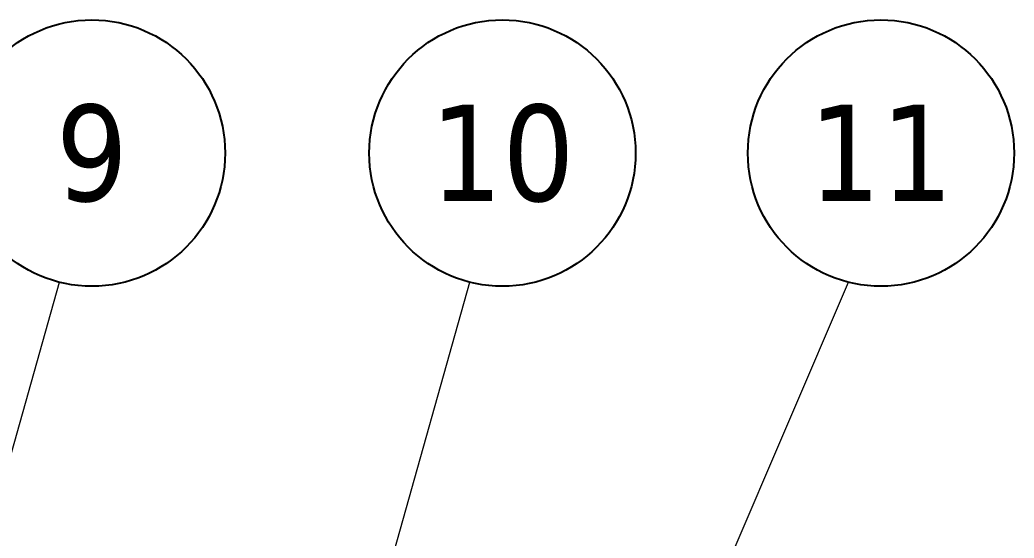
# Model space of a CAD drawing. Header units: millimetres. Extents: x 8981 to 59433, y 5244 to 14154.
# Drawn here: x 12032 to 12476.1, y 12640.8 to 12872.2 of the extents above; entities that cross this region are included whole.
import ezdxf
from ezdxf.enums import TextEntityAlignment as Align

# ---------------------------------------------------------------- set-up
doc = ezdxf.new("R2010")
doc.units = ezdxf.units.MM
doc.layers.add('4标注层', color=3, linetype='Continuous')
doc.layers.add('铁心', color=3, linetype='Continuous', lineweight=0)
doc.styles.add('Tahoma$001', font='tahoma.ttf', dxfattribs={"height": 2.159784})

msp = doc.modelspace()

# ---------------------------------------------------------------- linework, layer by layer
at = {"layer": '4标注层', "ltscale": 3}
for centre in [(12064.171, 12812.688), (12247.549, 12812.688), (12416.665, 12812.688)]:
    msp.add_circle(centre, 59.478, dxfattribs=at)
at = {"layer": '铁心'}
for p, q in [((11927.549, 12321.277, -849.998), (12049.618, 12755.017)), ((12110.927, 12321.277, -849.998), (12232.997, 12755.017)), ((12304.855, 12527.704), (12402.112, 12755.017))]:
    msp.add_line(p, q, dxfattribs=at)

# ---------------------------------------------------------------- texts
at = {"layer": '铁心', "style": 'Tahoma$001'}
for s, height, p in [('9', 42.994, (12064.171, 12791.297)), ('10', 42.9939, (12247.549, 12791.297)), ('11', 42.9939, (12416.665, 12791.297))]:
    msp.add_text(s, height=height, dxfattribs=at).set_placement(p, align=Align.CENTER)

doc.saveas('drawing.dxf')
